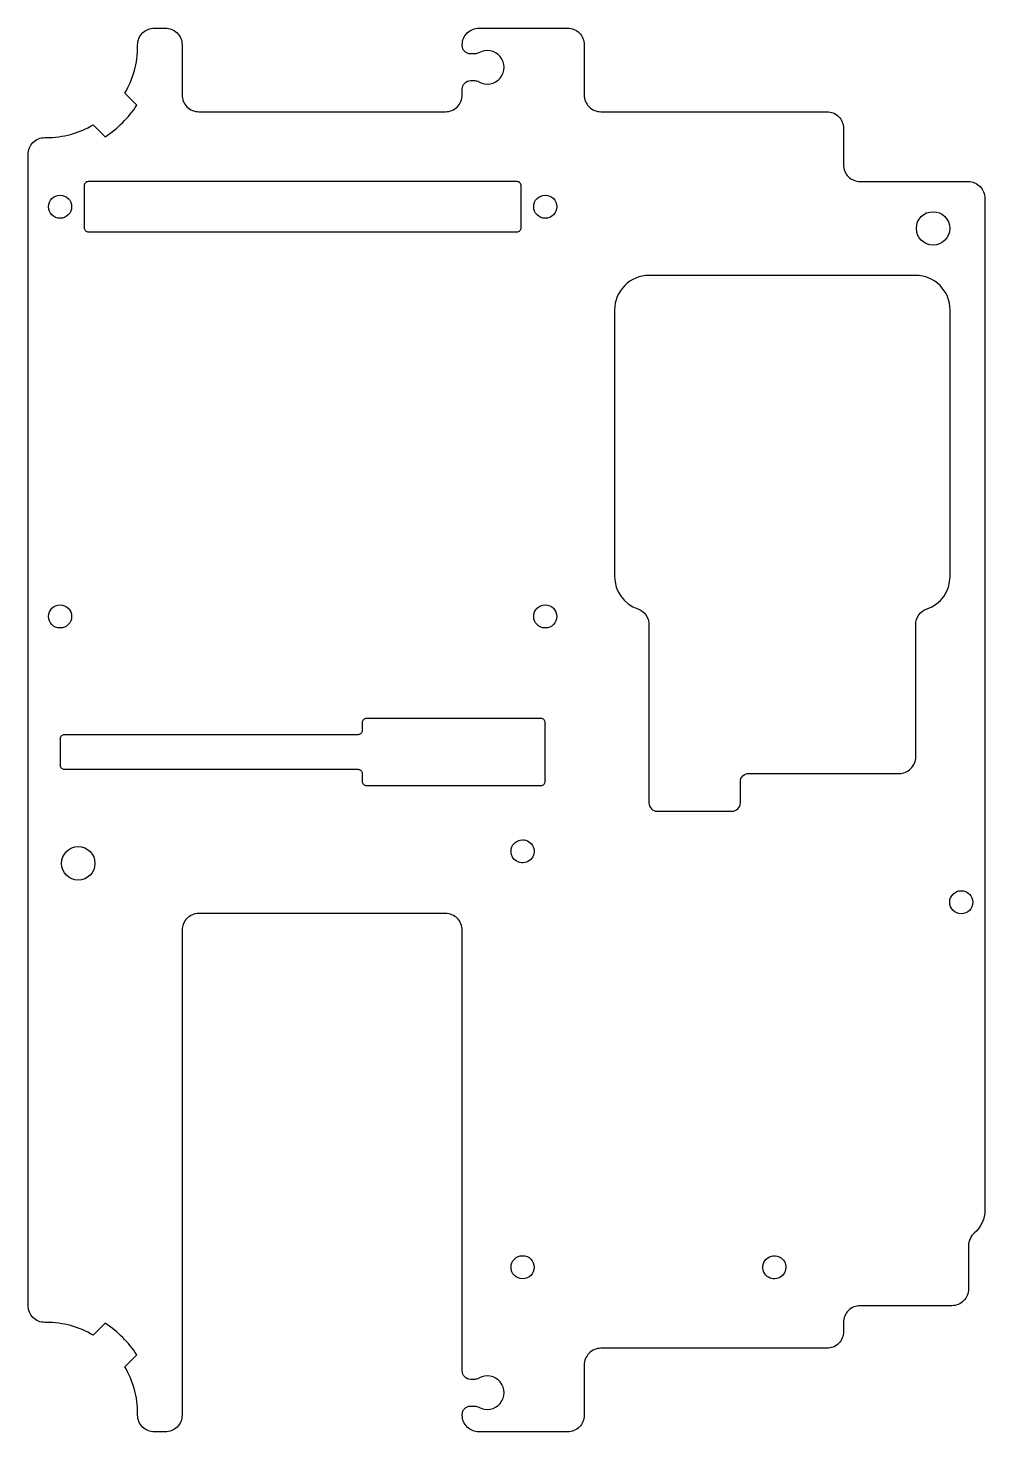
# Model space of a CAD drawing. Header units: millimetres. Extents: x -59 to 55, y -84 to 84.
import ezdxf

# ---------------------------------------------------------------- set-up
doc = ezdxf.new("R2010")
doc.units = ezdxf.units.MM
doc.layers.get('0').update_dxf_attribs({"linetype": 'CONTINUOUS'})

msp = doc.modelspace()

# ---------------------------------------------------------------- linework, layer by layer
for points in [[(-7.04, -81.86, -0.414214), (-6.04, -80.86), (-5.54, -80.86, -0.131326), (-5.04, -80.99, 1.729486), (-5.04, -77.52, -0.131326), (-5.54, -77.66), (-6.04, -77.66, -0.414214), (-7.04, -76.66), (-7.04, -23.95, 0.414214), (-9.04, -21.95), (-38.54, -21.95, 0.414214), (-40.54, -23.95), (-40.54, -81.95, -0.414214), (-42.54, -83.95), (-43.85, -83.95, -0.414214), (-45.85, -81.95), (-45.85, -81.75, 0.13497), (-47.38, -76.18), (-45.94, -74.74, 0.105315), (-49.74, -70.94), (-51.18, -72.38, 0.13497), (-56.75, -70.85), (-56.95, -70.85, -0.414214), (-58.95, -68.85), (-58.95, 68.85, -0.414214), (-56.95, 70.85), (-56.75, 70.85, 0.13497), (-51.18, 72.38), (-49.74, 70.94, 0.105315), (-45.94, 74.74), (-47.38, 76.18, 0.13497), (-45.85, 81.75), (-45.85, 81.95, -0.414214), (-43.85, 83.95), (-42.54, 83.95, -0.414214), (-40.54, 81.95), (-40.54, 75.95, 0.414214), (-38.54, 73.95), (-9.04, 73.95, 0.414214), (-7.04, 75.95), (-7.04, 76.66, -0.414214), (-6.04, 77.66), (-5.54, 77.66, -0.131326), (-5.04, 77.52, 1.729486), (-5.04, 80.99, -0.131326), (-5.54, 80.86), (-6.04, 80.86, -0.414214), (-7.04, 81.86), (-7.04, 81.95, -0.414214), (-5.04, 83.95), (5.54, 83.95, -0.414214), (7.54, 81.95), (7.54, 75.95, 0.414214), (9.54, 73.95), (36.54, 73.95, -0.414214), (38.54, 71.95), (38.54, 67.59, 0.414214), (40.54, 65.59), (53.45, 65.59, -0.414214), (55.45, 63.59), (55.45, -57.38, -0.217078), (54.18, -60.16, 0.217078), (53.49, -61.67), (53.49, -66.85, -0.414214), (51.49, -68.85), (40.54, -68.85, 0.414214), (38.54, -70.85), (38.54, -71.95, -0.414214), (36.54, -73.95), (9.54, -73.95, 0.414214), (7.54, -75.95), (7.54, -81.95, -0.414214), (5.54, -83.95), (-5.04, -83.95, -0.414214), (-7.04, -81.95)], [(-0.49, 65.58), (-51.75, 65.58, 0.414214), (-52.25, 65.08), (-52.25, 60.08, 0.414214), (-51.75, 59.58), (-0.49, 59.58, 0.414214), (0.01, 60.08), (0.01, 65.08, 0.414214)], [(26.21, -6.2, -0.414214), (27.21, -5.2), (45.18, -5.2, 0.414214), (47.18, -3.2), (47.18, 12.6, -0.319432), (48.53, 14.49, 0.319432), (51.28, 18.36), (51.28, 50.26, 0.414214), (47.18, 54.36), (15.28, 54.36, 0.414214), (11.18, 50.26), (11.18, 18.36, 0.319432), (13.94, 14.49, -0.319432), (15.28, 12.6), (15.28, -8.71, 0.414214), (16.28, -9.71), (25.21, -9.71, 0.414214), (26.21, -8.71)], [(2.38, 1.37), (-18.5, 1.37, 0.414214), (-19, 0.87), (-19, -0.06, -0.414214), (-19.5, -0.56), (-54.62, -0.56, 0.414214), (-55.12, -1.06), (-55.12, -4.2, 0.414214), (-54.62, -4.7), (-19.5, -4.7, -0.414214), (-19, -5.2), (-19, -6.13, 0.414214), (-18.5, -6.63), (2.38, -6.63, 0.414214), (2.88, -6.13), (2.88, 0.87, 0.414214)], [(-1.21, -14.51, -0.414004), (0.17, -13.13, -2.414214)], [(31.07, -63.13, -1.17819), (29.14, -65.06, -0.848331)]]:
    msp.add_lwpolyline(points, format="xyb", close=True)
for centre, radius in [((-55.12, 62.58), 1.38), ((2.88, 62.58), 1.38), ((49.25, 59.99), 2), ((-55.12, 13.58), 1.38), ((2.88, 13.58), 1.38), ((-52.95, -15.95), 2), ((52.62, -20.6), 1.38), ((0.17, -64.25), 1.38)]:
    msp.add_circle(centre, radius)

doc.saveas('drawing.dxf')
